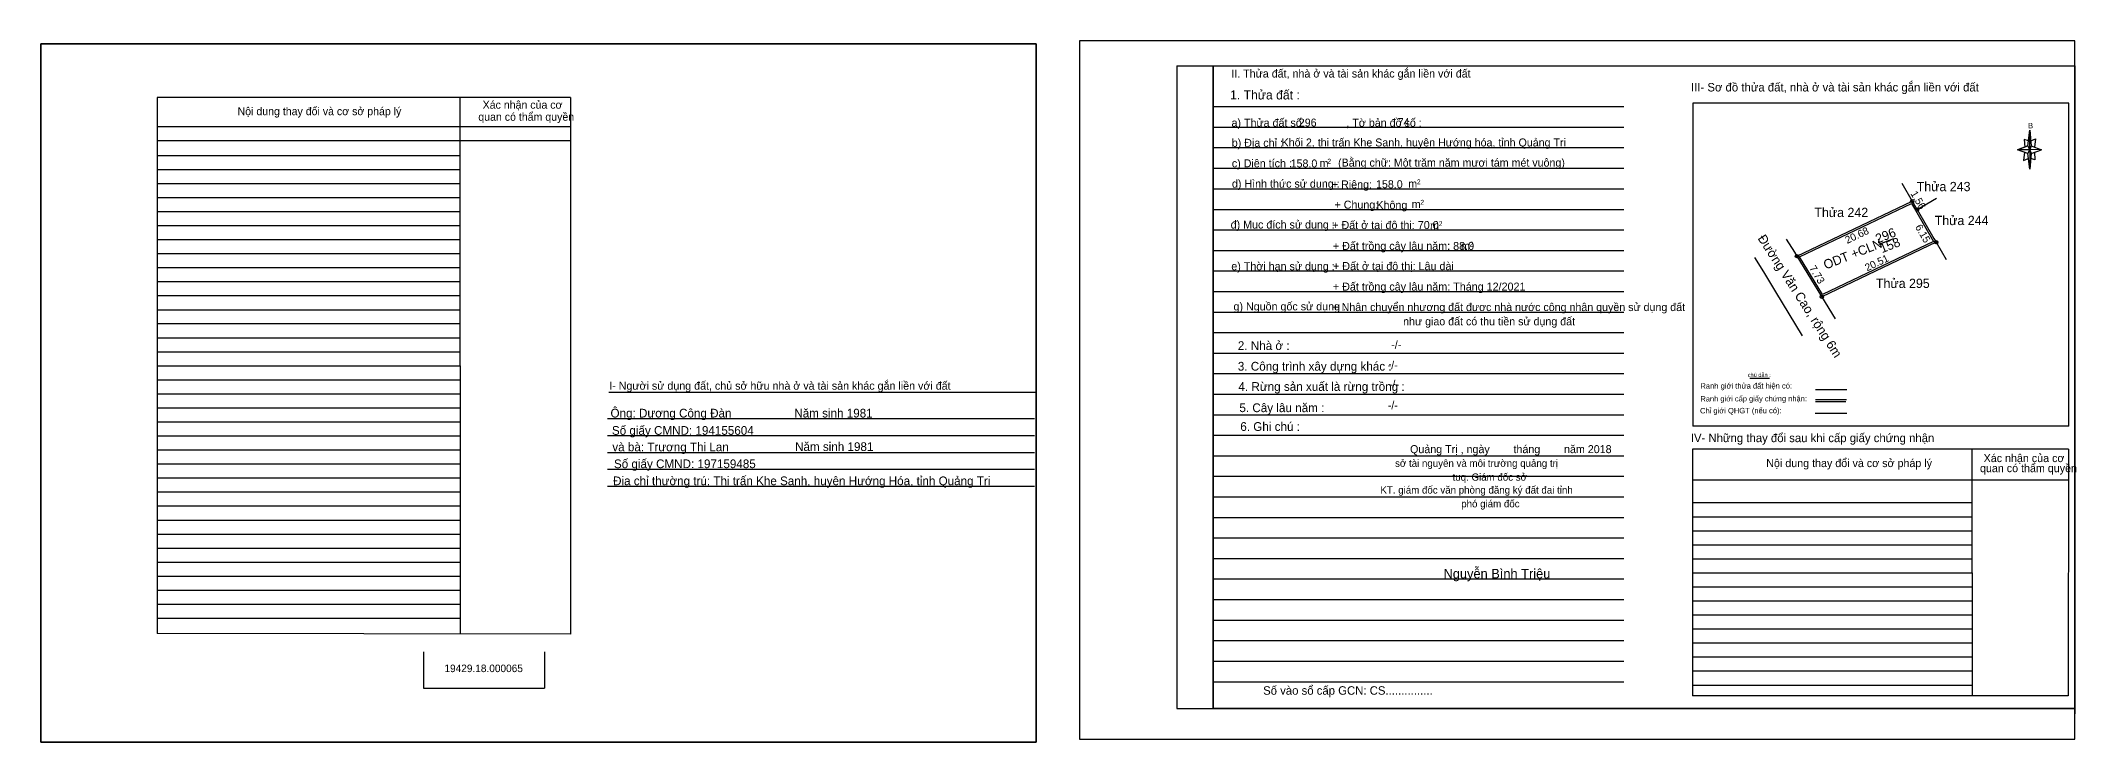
# Model space of a CAD drawing. Extents: x 551114 to 552515, y 1839186 to 1839361.
# Drawn here: x 552185.1 to 552514.6, y 1839247.9 to 1839361.5 of the extents above; entities that cross this region are included whole.
import ezdxf

# ---------------------------------------------------------------- set-up
doc = ezdxf.new("R2010")
doc.units = 0
for name, color, linetype in [('Level 1', 7, 'Continuous'), ('Level 10', 7, 'Continuous'), ('Level 18', 7, 'Continuous'), ('Level 2', 7, 'Continuous'), ('Level 28', 7, 'Continuous'), ('Level 55', 7, 'Continuous'), ('Level 8', 7, 'Continuous')]:
    doc.layers.add(name, color=color, linetype=linetype)

msp = doc.modelspace()

# ---------------------------------------------------------------- linework, layer by layer
at = {"layer": 'Level 1'}
for p, q in [((552185.1, 1839360.94), (552346.19, 1839360.94)), ((552185.1, 1839247.89), (552185.1, 1839360.94)), ((552346.19, 1839360.94), (552346.19, 1839247.89)), ((552368.99, 1839357.4), (552514.31, 1839357.4)), ((552368.99, 1839357.4), (552368.99, 1839253.38)), ((552374.88, 1839357.4), (552374.88, 1839253.38)), ((552374.88, 1839357.4), (552374.88, 1839253.38)), ((552514.31, 1839357.4), (552514.31, 1839252.52)), ((552374.94, 1839350.8), (552441.31, 1839350.8)), ((552374.94, 1839347.47), (552441.31, 1839347.47)), ((552374.94, 1839344.17), (552441.31, 1839344.17)), ((552374.94, 1839340.83), (552441.31, 1839340.83)), ((552374.94, 1839337.5), (552441.31, 1839337.5)), ((552374.94, 1839334.17), (552441.31, 1839334.17)), ((552374.94, 1839330.85), (552441.31, 1839330.85)), ((552374.94, 1839327.53), (552441.31, 1839327.53)), ((552374.94, 1839324.2), (552441.31, 1839324.2)), ((552374.94, 1839320.87), (552441.31, 1839320.87)), ((552374.94, 1839317.54), (552441.31, 1839317.54)), ((552374.94, 1839314.24), (552441.31, 1839314.24)), ((552374.94, 1839310.91), (552441.31, 1839310.91)), ((552374.94, 1839307.57), (552441.31, 1839307.57)), ((552277.04, 1839304.56), (552346.17, 1839304.56)), ((552374.94, 1839304.25), (552441.31, 1839304.25)), ((552276.82, 1839300.33), (552345.94, 1839300.33)), ((552374.94, 1839300.92), (552441.31, 1839300.92)), ((552276.82, 1839297.57), (552345.94, 1839297.57)), ((552374.94, 1839297.59), (552441.31, 1839297.59)), ((552276.82, 1839294.82), (552345.94, 1839294.82)), ((552374.94, 1839294.28), (552441.31, 1839294.28)), ((552276.82, 1839292.08), (552345.94, 1839292.08)), ((552374.94, 1839290.95), (552441.31, 1839290.95)), ((552276.82, 1839289.33), (552345.94, 1839289.33)), ((552374.94, 1839287.62), (552441.31, 1839287.62)), ((552374.94, 1839284.29), (552441.31, 1839284.29)), ((552374.94, 1839280.97), (552441.31, 1839280.97)), ((552374.94, 1839277.65), (552441.31, 1839277.65)), ((552374.94, 1839274.33), (552441.31, 1839274.33)), ((552374.94, 1839270.99), (552441.31, 1839270.99)), ((552374.94, 1839267.65), (552441.31, 1839267.65)), ((552374.94, 1839264.36), (552441.31, 1839264.36)), ((552247.04, 1839262.53), (552247.04, 1839256.64)), ((552266.65, 1839262.53), (552266.65, 1839256.64)), ((552374.94, 1839261.01), (552441.31, 1839261.01)), ((552247.04, 1839256.64), (552266.65, 1839256.64)), ((552374.94, 1839257.69), (552441.31, 1839257.69)), ((552368.99, 1839253.38), (552514.31, 1839253.38)), ((552346.19, 1839247.89), (552185.1, 1839247.89))]:
    msp.add_line(p, q, dxfattribs=at)
for points in [[(552185.1, 1839247.89), (552346.19, 1839247.89), (552346.19, 1839360.94), (552185.1, 1839360.94)], [(552185.1, 1839247.89), (552346.19, 1839247.89), (552346.19, 1839360.94), (552185.1, 1839360.94)], [(552353.21, 1839248.42), (552514.31, 1839248.42), (552514.31, 1839361.47), (552353.21, 1839361.47)]]:
    msp.add_lwpolyline(points, close=True, dxfattribs=at)
for points in [[(552374.88, 1839357.4), (552514.31, 1839357.4)], [(552374.88, 1839253.38), (552374.88, 1839357.4)], [(552514.31, 1839357.4), (552514.31, 1839253.38)], [(552514.31, 1839253.38), (552374.88, 1839253.38)]]:
    msp.add_lwpolyline(points, dxfattribs=at)
at = {"layer": 'Level 10'}
for p, q in [((552486.3, 1839338.39), (552488.01, 1839335.5)), ((552469.34, 1839326.61), (552488.01, 1839335.5)), ((552488.01, 1839335.5), (552488.2, 1839335.18)), ((552488.8, 1839334.16), (552488.2, 1839335.18)), ((552488.8, 1839334.16), (552491.52, 1839329.45)), ((552488.8, 1839334.16), (552488.99, 1839333.84)), ((552467.62, 1839329.34), (552468.94, 1839327.26)), ((552491.52, 1839329.45), (552491.88, 1839328.84)), ((552468.94, 1839327.26), (552469.34, 1839326.61)), ((552469.34, 1839326.61), (552475.52, 1839316.46)), ((552469.34, 1839326.61), (552469.53, 1839326.29)), ((552491.88, 1839328.84), (552473.37, 1839320.01)), ((552491.88, 1839328.84), (552493.47, 1839326.07)), ((552491.88, 1839328.84), (552492.07, 1839328.52)), ((552465.87, 1839320.79), (552470.19, 1839313.67)), ((552473.37, 1839320.01), (552473.56, 1839319.69))]:
    msp.add_line(p, q, dxfattribs=at)
for points in [[(552488.8, 1839334.16), (552491.92, 1839336)], [(552482.63, 1839328.53), (552485, 1839329.47)], [(552462.5, 1839326.37), (552463.92, 1839324.03), (552465.87, 1839320.79)]]:
    msp.add_lwpolyline(points, dxfattribs=at)
msp.add_lwpolyline([(552487.89, 1839335.11), (552488.54, 1839334.01), (552491.46, 1839328.97), (552473.49, 1839320.4), (552469.77, 1839326.48)], close=True, dxfattribs=at)
for centre in [(552488.01, 1839335.5), (552488.8, 1839334.16), (552491.88, 1839328.84), (552469.34, 1839326.61), (552473.37, 1839320.01)]:
    msp.add_circle(centre, 0.268, dxfattribs=at)
at = {"layer": 'Level 2'}
for p, q in [((552270.87, 1839352.28), (552203.94, 1839352.28)), ((552203.94, 1839352.28), (552203.94, 1839265.51)), ((552252.94, 1839352.28), (552252.97, 1839265.44)), ((552270.87, 1839352.28), (552270.83, 1839265.41)), ((552270.87, 1839347.53), (552204.02, 1839347.53)), ((552252.94, 1839342.85), (552203.92, 1839342.85)), ((552270.87, 1839345.25), (552204.02, 1839345.25)), ((552252.94, 1839340.58), (552203.92, 1839340.58)), ((552252.94, 1839340.58), (552203.94, 1839340.58)), ((552252.94, 1839338.32), (552203.94, 1839338.32)), ((552252.94, 1839336.04), (552203.94, 1839336.04)), ((552252.94, 1839333.78), (552203.94, 1839333.78)), ((552252.94, 1839331.5), (552203.94, 1839331.5)), ((552252.94, 1839329.23), (552203.94, 1839329.23)), ((552252.95, 1839326.96), (552203.94, 1839326.96)), ((552252.95, 1839324.69), (552203.94, 1839324.69)), ((552252.95, 1839322.41), (552203.94, 1839322.41)), ((552252.95, 1839320.15), (552203.94, 1839320.15)), ((552252.95, 1839317.87), (552203.94, 1839317.87)), ((552252.95, 1839315.62), (552203.94, 1839315.62)), ((552252.95, 1839313.34), (552203.94, 1839313.34)), ((552252.95, 1839311.06), (552203.94, 1839311.06)), ((552252.95, 1839308.8), (552203.94, 1839308.8)), ((552252.95, 1839306.53), (552203.94, 1839306.53)), ((552252.95, 1839304.25), (552203.94, 1839304.25)), ((552252.95, 1839301.99), (552203.94, 1839301.99)), ((552252.95, 1839299.71), (552203.94, 1839299.71)), ((552252.95, 1839297.43), (552203.94, 1839297.43)), ((552252.97, 1839295.17), (552203.94, 1839295.17)), ((552252.97, 1839292.9), (552203.94, 1839292.9)), ((552252.97, 1839290.63), (552203.94, 1839290.63)), ((552252.97, 1839288.36), (552203.94, 1839288.36)), ((552252.97, 1839286.09), (552203.94, 1839286.09)), ((552252.97, 1839283.82), (552203.94, 1839283.82)), ((552497.64, 1839284.36), (552452.45, 1839284.36)), ((552252.97, 1839281.54), (552203.94, 1839281.54)), ((552497.64, 1839282.09), (552452.45, 1839282.09)), ((552497.64, 1839279.81), (552452.45, 1839279.81)), ((552252.97, 1839279.27), (552203.94, 1839279.27)), ((552252.97, 1839277.01), (552203.94, 1839277.01)), ((552497.64, 1839277.55), (552452.45, 1839277.55)), ((552252.97, 1839274.73), (552203.94, 1839274.73)), ((552497.67, 1839275.27), (552452.45, 1839275.27)), ((552252.97, 1839272.46), (552203.94, 1839272.46)), ((552252.97, 1839270.19), (552203.94, 1839270.19)), ((552497.67, 1839273), (552452.45, 1839273)), ((552497.67, 1839270.74), (552452.45, 1839270.74)), ((552252.97, 1839267.92), (552203.94, 1839267.92)), ((552497.67, 1839268.46), (552452.45, 1839268.46)), ((552270.83, 1839265.41), (552203.94, 1839265.51)), ((552497.67, 1839266.18), (552452.45, 1839266.18)), ((552497.68, 1839263.93), (552452.45, 1839263.93)), ((552497.68, 1839261.65), (552452.45, 1839261.65)), ((552497.68, 1839259.4), (552452.45, 1839259.4)), ((552497.68, 1839257.11), (552452.45, 1839257.11))]:
    msp.add_line(p, q, dxfattribs=at)
at = {"layer": 'Level 28'}
for p, q in [((552481.13, 1839354.77), (552481.13, 1839354.77)), ((552513.35, 1839351.38), (552452.5, 1839351.38)), ((552452.5, 1839351.38), (552452.5, 1839299.06)), ((552513.35, 1839299.06), (552513.35, 1839351.38)), ((552513.35, 1839299.06), (552452.5, 1839299.06)), ((552513.3, 1839295.37), (552452.45, 1839295.37)), ((552452.45, 1839295.37), (552452.45, 1839255.43)), ((552497.64, 1839295.37), (552497.68, 1839255.43)), ((552513.3, 1839295.37), (552513.26, 1839255.43)), ((552513.3, 1839290.3), (552452.45, 1839290.3)), ((552497.64, 1839286.63), (552452.45, 1839286.63)), ((552513.26, 1839255.43), (552452.45, 1839255.43))]:
    msp.add_line(p, q, dxfattribs=at)
at = {"layer": 'Level 55'}
for p, q in [((552461.72, 1839306.86), (552464.91, 1839306.85)), ((552472.33, 1839304.99), (552477.43, 1839304.99)), ((552472.37, 1839303.39), (552477.39, 1839303.39)), ((552472.37, 1839303.05), (552477.28, 1839303.05)), ((552472.37, 1839303.05), (552477.28, 1839303.05)), ((552472.3, 1839301.17), (552477.4, 1839301.17))]:
    msp.add_line(p, q, dxfattribs=at)
at = {"layer": 'Level 8'}
for p, q in [((552506.83, 1839345.24), (552506.11, 1839345.5)), ((552506.11, 1839345.5), (552506.23, 1839344.26)), ((552506.7, 1839344.45), (552507.02, 1839347.01)), ((552507.21, 1839345.24), (552507.94, 1839345.57)), ((552507.94, 1839345.57), (552507.8, 1839344.26)), ((552506.7, 1839344.45), (552505.06, 1839343.8)), ((552505.06, 1839343.8), (552506.7, 1839344.45)), ((552506.7, 1839343.21), (552505.06, 1839343.8)), ((552507.02, 1839343.8), (552505.06, 1839343.8)), ((552506.16, 1839343.41), (552506.03, 1839342.09)), ((552506.03, 1839342.09), (552506.76, 1839342.42)), ((552507.02, 1839343.8), (552506.7, 1839344.45)), ((552506.7, 1839344.45), (552507.28, 1839343.21)), ((552508.92, 1839343.8), (552507.02, 1839343.86)), ((552507.02, 1839343.86), (552507.02, 1839343.8)), ((552507.02, 1839343.8), (552507.28, 1839343.21)), ((552507.28, 1839343.21), (552507.02, 1839340.65)), ((552507.87, 1839342.16), (552507.21, 1839342.42)), ((552507.28, 1839344.45), (552508.92, 1839343.8)), ((552507.28, 1839343.21), (552508.92, 1839343.8)), ((552507.28, 1839343.21), (552508.92, 1839343.8)), ((552507.8, 1839343.41), (552507.87, 1839342.16))]:
    msp.add_line(p, q, dxfattribs=at)
for points in [[(552507.02, 1839347.01), (552507.28, 1839344.45), (552507.02, 1839343.8)], [(552507.02, 1839343.8), (552507.02, 1839340.65), (552506.7, 1839343.21)]]:
    msp.add_lwpolyline(points, close=True, dxfattribs=at)

# ---------------------------------------------------------------- texts
at = {"layer": 'Level 10'}
for s, height, rotation, p in [('1.56', 1.2, 300.5216, (552487.68, 1839336.72)), ('Đường Văn Cao, rộng 6m', 1.5, 302.7987, (552462.93, 1839329.47)), ('ODT +CLN', 1.5, 21.5611, (552474, 1839324.41)), ('20.68', 1.2, 25.4622, (552477.49, 1839328.57)), ('296', 1.5, 21.5611, (552482.41, 1839328.63)), ('158', 1.5, 21.5611, (552483.11, 1839327.06)), ('6.15', 1.2, 300.0686, (552488.43, 1839331.31)), ('20.51', 1.2, 25.503, (552480.7, 1839324.11)), ('7.73', 1.2, 301.4085, (552471.27, 1839324.64))]:
    msp.add_text(s, height=height, rotation=rotation, dxfattribs=at).set_placement(p)
for s, p in [('Thửa 243', (552488.73, 1839337.11)), ('Thửa 242', (552472.17, 1839332.92)), ('Thửa 244', (552491.64, 1839331.62)), ('Thửa 295', (552482.13, 1839321.44))]:
    msp.add_text(s, height=1.5, dxfattribs=at).set_placement(p)
at = {"layer": 'Level 18'}
for s, height, p in [('II. Thửa đất, nhà ở và tài sản khác gắn liền với đất', 1.2943, (552377.79, 1839355.51)), ('1. Thửa đất :', 1.4746, (552377.59, 1839351.96)), ('a) Thửa đất số:              , Tờ bản đồ số : ', 1.2954, (552377.83, 1839347.54)), ('296', 1.29, (552388.72, 1839347.57)), ('74', 1.29, (552404.72, 1839347.64)), ('b) Địa chỉ : ', 1.2954, (552377.87, 1839344.29)), ('Khối 2, thị trấn Khe Sanh, huyện Hướng hóa, tỉnh Quảng Trị', 1.29, (552385.94, 1839344.35)), ('c) Diện tích :                                                   ', 1.2954, (552377.88, 1839340.97)), ('158,0', 1.29, (552387.4, 1839340.95)), ('2', 0.785, (552393.35, 1839341.57)), ('(Bằng chữ: Một trăm năm mươi tám mét vuông)', 1.29, (552395.08, 1839341.09)), ('d) Hình thức sử dụng :', 1.2953, (552377.9, 1839337.68)), (' m', 1.295, (552391.6, 1839341.01)), ('+ Riêng: ', 1.295, (552394.07, 1839337.56)), ('2', 0.785, (552407.83, 1839338.22)), ('       + Chung:', 1.2953, (552391.13, 1839334.28)), ('158,0', 1.29, (552401.22, 1839337.59)), (' m', 1.295, (552405.95, 1839337.67)), ('2', 0.785, (552408.39, 1839334.92)), ('đ) Mục đích sử dụng :', 1.2953, (552377.69, 1839331.06)), ('+ Đất ở tại đô thị: 70,0', 1.3, (552394.13, 1839330.98)), ('Không', 1.295, (552401.28, 1839334.22)), (' m', 1.295, (552406.51, 1839334.36)), ('+ Đất trồng cây lâu năm: 88,0', 1.3, (552394.23, 1839327.59)), (' m', 1.295, (552409.49, 1839330.9)), ('2', 0.785, (552411.37, 1839331.45)), ('e) Thời hạn sử dụng :', 1.2953, (552377.8, 1839324.31)), ('+ Đất ở tại đô thị: Lâu dài', 1.3, (552394.26, 1839324.33)), (' m', 1.295, (552414.48, 1839327.6)), ('2', 0.785, (552416.36, 1839328.15)), ('+ Đất trồng cây lâu năm: Tháng 12/2021', 1.3, (552394.24, 1839321.01)), ('g) Nguồn gốc sử dụng :', 1.2954, (552378.15, 1839317.81)), ('+ Nhận chuyển nhượng đất được nhà nước công nhận quyền sử dụng đất ', 1.29, (552394.17, 1839317.7)), ('như giao đất có thu tiền sử dụng đất', 1.29, (552405.61, 1839315.39)), ('2. Nhà ở :', 1.413, (552378.85, 1839311.4)), ('3. Công trình xây dựng khác :', 1.4131, (552378.85, 1839308.06)), ('4. Rừng sản xuất là rừng trồng :', 1.4131, (552378.95, 1839304.78)), ('5. Cây lâu năm :', 1.4131, (552379.1, 1839301.34)), ('6. Ghi chú :', 1.4131, (552379.25, 1839298.3)), ('Quảng Trị , ngày        tháng        năm 2018', 1.2943, (552406.73, 1839294.7)), ('sở tài nguyên và môi trường quảng trị', 1.1762, (552404.3, 1839292.48)), ('tuq. Giám đốc sở', 1.1762, (552413.61, 1839290.24)), ('KT. giám đốc văn phòng đăng ký đất đai tỉnh', 1.1762, (552401.93, 1839288.16)), ('phó giám đốc', 1.1762, (552415.01, 1839285.92)), ('Nguyễn Bình Triệu', 1.55, (552412.15, 1839274.42)), ('19429.18.000065', 1.22, (552250.44, 1839259.25)), ('Số vào sổ cấp GCN: CS...............', 1.3729, (552382.95, 1839255.59))]:
    msp.add_text(s, height=height, dxfattribs=at).set_placement(p)
at = {"layer": 'Level 2'}
for s, p in [('Nội dung thay đổi và cơ sở pháp lý', (552216.96, 1839349.41)), ('Nội dung thay đổi và cơ sở pháp lý', (552216.96, 1839349.41)), (' quan có thẩm quyền', (552255.45, 1839348.51)), (' quan có thẩm quyền', (552255.45, 1839348.51)), ('Xác nhận của cơ', (552256.63, 1839350.46)), ('Xác nhận của cơ', (552256.63, 1839350.46))]:
    msp.add_text(s, height=1.2799, dxfattribs=at).set_placement(p)
at = {"layer": 'Level 28'}
for s, height, p in [('III- Sơ đồ thửa đất, nhà ở và tài sản khác gắn liền với đất', 1.3729, (552452.2, 1839353.25)), ('-/-', 1.295, (552403.68, 1839311.6)), ('-/-', 1.295, (552403.1, 1839308.31)), ('I- Người sử dụng đất, chủ sở hữu nhà ở và tài sản khác gắn liền với đất', 1.2943, (552277.11, 1839304.97)), ('-/-', 1.295, (552403.3, 1839305.22)), ('-/-', 1.295, (552403.12, 1839301.82)), ('Ông: Dương Công Đàn', 1.41, (552277.32, 1839300.47)), ('Năm sinh 1981', 1.41, (552307.07, 1839300.47)), ('và bà: Trương Thị Lan', 1.41, (552277.62, 1839295)), ('Số giấy CMND: 194155604', 1.41, (552277.55, 1839297.67)), ('Năm sinh 1981', 1.41, (552307.19, 1839295.05)), ('IV- Những thay đổi sau khi cấp giấy chứng nhận', 1.3729, (552452.17, 1839296.48)), ('Số giấy CMND: 197159485', 1.41, (552277.88, 1839292.27)), ('Nội dung thay đổi và cơ sở pháp lý', 1.2954, (552464.38, 1839292.44)), (' quan có thẩm quyền', 1.2954, (552498.49, 1839291.62)), ('Xác nhận của cơ', 1.2954, (552499.56, 1839293.25)), ('Địa chỉ thường trú: Thị trấn Khe Sanh, huyện Hướng Hóa, tỉnh Quảng Trị', 1.41, (552277.74, 1839289.51))]:
    msp.add_text(s, height=height, dxfattribs=at).set_placement(p)
at = {"layer": 'Level 55'}
for s, height, rotation, p in [('Ranh giới thửa đất hiện có:', 0.887, 0.1267, (552453.72, 1839305.13)), ('chú dẫn :', 0.653, 359.9758, (552461.39, 1839307.04)), ('Ranh giới cấp giấy chứng nhận:', 0.8781, 0.1267, (552453.72, 1839303.06)), ('Chỉ giới QHGT (nếu có):', 0.8831, 0.1267, (552453.66, 1839301.13))]:
    msp.add_text(s, height=height, rotation=rotation, dxfattribs=at).set_placement(p)
at = {"layer": 'Level 8'}
msp.add_text('B', height=0.903, dxfattribs=at).set_placement((552506.75, 1839347.27))

doc.saveas('drawing.dxf')
